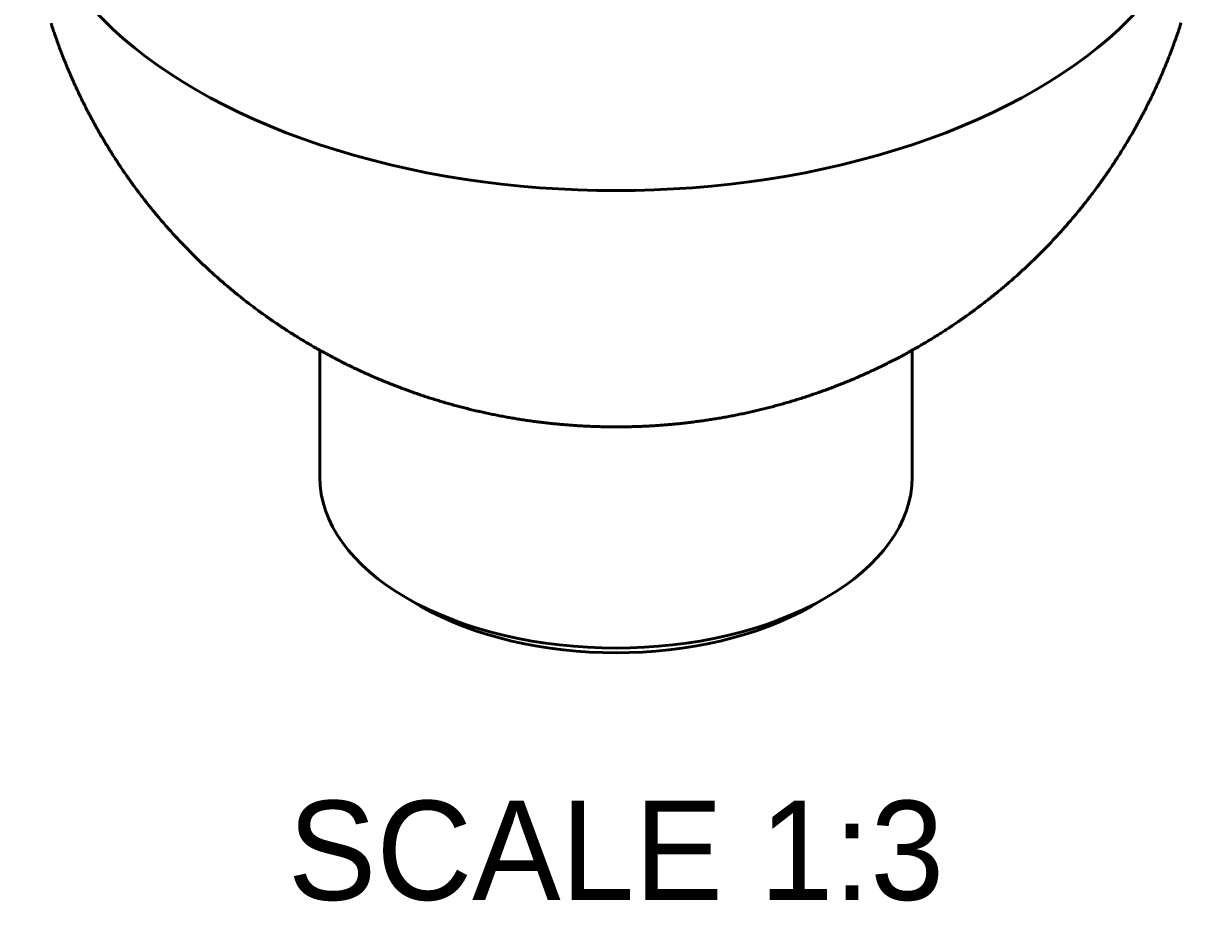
# Model space of a CAD drawing. Header units: millimetres. Extents: x 15 to 415, y 5 to 292.
# Drawn here: x 329.94 to 369.94, y 165.28 to 194.93 of the extents above; entities that cross this region are included whole.
import ezdxf

# ---------------------------------------------------------------- set-up
doc = ezdxf.new("R2010")
doc.units = ezdxf.units.MM
doc.layers.add('Annotations', color=7, linetype='Continuous')
doc.layers.add('Geometries', color=7, linetype='Continuous')
doc.styles.add('Shapr3', font='txt', dxfattribs={"height": 10.0485})

msp = doc.modelspace()

# ---------------------------------------------------------------- linework, layer by layer
at = {"layer": 'Geometries', "linetype": 'Continuous', "lineweight": 40}
for p, q in [((339.9448, 183.8953), (339.9448, 179.6091)), ((359.9448, 179.6091), (359.9448, 183.8953)), ((342.8737, 175.5266), (343.3451, 175.2544)), ((357.0159, 175.5266), (356.5445, 175.2544))]:
    msp.add_line(p, q, dxfattribs=at)
at = {"layer": 'Geometries', "linetype": 'Continuous', "lineweight": 40, "flags": 128}
for points in [[(330.867, 194.9488), (330.8814, 194.904), (330.8959, 194.8593), (330.9106, 194.8147), (330.9253, 194.7701), (330.9402, 194.7255), (330.9551, 194.6809), (330.9702, 194.6364), (330.9854, 194.5919), (331.0007, 194.5475), (331.016, 194.5031), (331.0316, 194.4587), (331.0472, 194.4144), (331.0629, 194.3701), (331.0787, 194.3258), (331.0946, 194.2816), (331.1107, 194.2374), (331.1268, 194.1933), (331.1431, 194.1492), (331.1595, 194.1051), (331.1759, 194.0611), (331.1925, 194.0171), (331.2092, 193.9732), (331.226, 193.9293), (331.2429, 193.8854), (331.2599, 193.8416), (331.277, 193.7978), (331.2942, 193.7541), (331.3116, 193.7104), (331.329, 193.6667), (331.3465, 193.6231), (331.3642, 193.5795), (331.3819, 193.536), (331.3998, 193.4925), (331.4177, 193.4491), (331.4358, 193.4057), (331.454, 193.3623), (331.4723, 193.319), (331.4907, 193.2757), (331.5092, 193.2325), (331.5278, 193.1893), (331.5465, 193.1462), (331.5653, 193.1031), (331.5842, 193.0601), (331.6032, 193.0171), (331.6223, 192.9741), (331.6416, 192.9312), (331.6609, 192.8883), (331.6803, 192.8455), (331.6999, 192.8028), (331.7195, 192.76), (331.7393, 192.7174), (331.7591, 192.6747), (331.7791, 192.6322), (331.7991, 192.5896), (331.8193, 192.5472), (331.8396, 192.5047), (331.86, 192.4623), (331.8804, 192.42), (331.901, 192.3777), (331.9217, 192.3355), (331.9425, 192.2933), (331.9634, 192.2511), (331.9844, 192.2091), (332.0054, 192.167), (332.0266, 192.125), (332.0479, 192.0831), (332.0693, 192.0412), (332.0908, 191.9994), (332.1125, 191.9576), (332.1342, 191.9159), (332.156, 191.8742), (332.1779, 191.8325), (332.1999, 191.791), (332.222, 191.7495), (332.2442, 191.708), (332.2665, 191.6666), (332.289, 191.6252), (332.3115, 191.5839), (332.3341, 191.5426), (332.3568, 191.5014), (332.3796, 191.4603), (332.4026, 191.4192), (332.4256, 191.3782), (332.4487, 191.3372), (332.4719, 191.2963), (332.4952, 191.2554), (332.5187, 191.2146), (332.5422, 191.1738), (332.5658, 191.1331), (332.5895, 191.0925), (332.6133, 191.0519), (332.6373, 191.0114), (332.6613, 190.9709), (332.6854, 190.9305), (332.7096, 190.8901), (332.7339, 190.8498), (332.7583, 190.8096), (332.7828, 190.7694), (332.8074, 190.7292), (332.8321, 190.6892), (332.857, 190.6492), (332.8819, 190.6092), (332.9069, 190.5693), (332.9319, 190.5295), (332.9571, 190.4897), (332.9824, 190.45), (333.0078, 190.4104), (333.0333, 190.3708), (333.0589, 190.3312), (333.0846, 190.2918), (333.1103, 190.2524), (333.1362, 190.213), (333.1622, 190.1737), (333.1882, 190.1345), (333.2144, 190.0954), (333.2406, 190.0563), (333.267, 190.0172), (333.2934, 189.9783), (333.32, 189.9394), (333.3466, 189.9005), (333.3734, 189.8617), (333.4002, 189.823), (333.4271, 189.7844), (333.4541, 189.7458), (333.4812, 189.7072), (333.5084, 189.6688), (333.5357, 189.6304), (333.5631, 189.5921), (333.5906, 189.5538), (333.6182, 189.5156), (333.6458, 189.4775), (333.6736, 189.4394), (333.7015, 189.4014), (333.7294, 189.3634), (333.7575, 189.3256), (333.7856, 189.2878), (333.8138, 189.25), (333.8422, 189.2124), (333.8706, 189.1748), (333.8991, 189.1372), (333.9277, 189.0998), (333.9564, 189.0624), (333.9852, 189.025), (334.014, 188.9878), (334.043, 188.9506), (334.072, 188.9134), (334.1012, 188.8764), (334.1304, 188.8394), (334.1598, 188.8025), (334.1892, 188.7656), (334.2187, 188.7289), (334.2483, 188.6922), (334.278, 188.6555), (334.3078, 188.6189), (334.3376, 188.5824), (334.3676, 188.546), (334.3976, 188.5097), (334.4278, 188.4734), (334.458, 188.4372), (334.4883, 188.401), (334.5187, 188.365), (334.5492, 188.329), (334.5798, 188.293), (334.6105, 188.2572), (334.6412, 188.2214), (334.6721, 188.1857), (334.703, 188.1501), (334.734, 188.1145), (334.7651, 188.079), (334.7963, 188.0436), (334.8276, 188.0083), (334.859, 187.973), (334.8904, 187.9378), (334.922, 187.9027), (334.9536, 187.8677), (334.9853, 187.8327), (335.0171, 187.7978), (335.049, 187.763), (335.081, 187.7283), (335.113, 187.6936), (335.1452, 187.659), (335.1774, 187.6245), (335.2097, 187.59), (335.2421, 187.5557), (335.2746, 187.5214), (335.3072, 187.4872), (335.3398, 187.4531), (335.3726, 187.419), (335.4054, 187.385), (335.4383, 187.3511), (335.4713, 187.3173), (335.5044, 187.2836), (335.5375, 187.2499), (335.5707, 187.2163), (335.6041, 187.1828), (335.6375, 187.1494), (335.671, 187.116), (335.7045, 187.0828), (335.7382, 187.0496), (335.7719, 187.0165), (335.8057, 186.9834), (335.8396, 186.9505), (335.8736, 186.9176), (335.9077, 186.8848), (335.9418, 186.8521), (335.976, 186.8195), (336.0103, 186.7869), (336.0447, 186.7544), (336.0792, 186.7221), (336.1137, 186.6897), (336.1483, 186.6575), (336.183, 186.6254), (336.2178, 186.5933), (336.2527, 186.5613), (336.2876, 186.5294), (336.3226, 186.4976), (336.3577, 186.4659), (336.3929, 186.4342), (336.4282, 186.4026), (336.4635, 186.3712), (336.4989, 186.3398), (336.5344, 186.3084), (336.57, 186.2772), (336.6056, 186.246), (336.6414, 186.215), (336.6772, 186.184), (336.713, 186.1531), (336.749, 186.1223), (336.785, 186.0915), (336.8211, 186.0609), (336.8573, 186.0303), (336.8936, 185.9998), (336.9299, 185.9694), (336.9663, 185.9391), (337.0028, 185.9089), (337.0394, 185.8788), (337.076, 185.8487), (337.1127, 185.8188), (337.1495, 185.7889), (337.1864, 185.7591), (337.2233, 185.7294), (337.2604, 185.6998), (337.2974, 185.6702), (337.3346, 185.6408), (337.3718, 185.6114), (337.4091, 185.5822), (337.4465, 185.553), (337.484, 185.5239), (337.5215, 185.4949), (337.5591, 185.466), (337.5968, 185.4371), (337.6345, 185.4084), (337.6724, 185.3797), (337.7102, 185.3512), (337.7482, 185.3227), (337.7862, 185.2943), (337.8243, 185.266), (337.8625, 185.2378), (337.9008, 185.2097), (337.9391, 185.1816), (337.9775, 185.1537), (338.0159, 185.1258), (338.0545, 185.0981), (338.0931, 185.0704), (338.1317, 185.0428), (338.1705, 185.0153), (338.2093, 184.9879), (338.2481, 184.9606), (338.2871, 184.9334), (338.3261, 184.9063), (338.3652, 184.8792), (338.4043, 184.8523), (338.4436, 184.8254), (338.4829, 184.7987), (338.5222, 184.772), (338.5616, 184.7454), (338.6011, 184.7189), (338.6407, 184.6925), (338.6803, 184.6662), (338.72, 184.64), (338.7598, 184.6139), (338.7996, 184.5879), (338.8395, 184.562), (338.8794, 184.5361), (338.9195, 184.5104), (338.9595, 184.4847), (338.9997, 184.4592), (339.0399, 184.4337), (339.0802, 184.4083), (339.1205, 184.3831), (339.161, 184.3579), (339.2014, 184.3328), (339.242, 184.3078), (339.2826, 184.2829), (339.3233, 184.2581), (339.364, 184.2334), (339.4048, 184.2088), (339.4456, 184.1843), (339.4866, 184.1598), (339.5276, 184.1355), (339.5686, 184.1113), (339.6097, 184.0871), (339.6509, 184.0631), (339.6921, 184.0392), (339.7334, 184.0153), (339.7748, 183.9916), (339.8162, 183.9679), (339.8577, 183.9443), (339.8992, 183.9209), (339.9408, 183.8975), (339.9448, 183.8953)], [(359.9448, 183.8953), (359.9456, 183.8958), (359.9875, 183.9192), (360.0292, 183.9428), (360.0709, 183.9665), (360.1126, 183.9903), (360.1542, 184.0142), (360.1957, 184.0381), (360.2371, 184.0622), (360.2785, 184.0864), (360.3199, 184.1106), (360.3611, 184.135), (360.4023, 184.1594), (360.4435, 184.184), (360.4846, 184.2086), (360.5256, 184.2334), (360.5665, 184.2582), (360.6074, 184.2832), (360.6482, 184.3082), (360.689, 184.3333), (360.7297, 184.3585), (360.7703, 184.3839), (360.8109, 184.4093), (360.8514, 184.4348), (360.8918, 184.4604), (360.9322, 184.4861), (360.9725, 184.5119), (361.0127, 184.5378), (361.0529, 184.5637), (361.093, 184.5898), (361.133, 184.616), (361.173, 184.6423), (361.2129, 184.6686), (361.2527, 184.6951), (361.2924, 184.7216), (361.3321, 184.7482), (361.3718, 184.775), (361.4113, 184.8018), (361.4508, 184.8287), (361.4902, 184.8557), (361.5296, 184.8828), (361.5689, 184.91), (361.6081, 184.9373), (361.6472, 184.9647), (361.6863, 184.9921), (361.7253, 185.0197), (361.7642, 185.0473), (361.8031, 185.0751), (361.8419, 185.1029), (361.8806, 185.1308), (361.9192, 185.1589), (361.9578, 185.187), (361.9963, 185.2152), (362.0348, 185.2434), (362.0731, 185.2718), (362.1114, 185.3003), (362.1496, 185.3288), (362.1878, 185.3575), (362.2258, 185.3862), (362.2638, 185.4151), (362.3018, 185.444), (362.3396, 185.473), (362.3774, 185.5021), (362.4151, 185.5312), (362.4527, 185.5605), (362.4903, 185.5899), (362.5278, 185.6193), (362.5652, 185.6489), (362.6025, 185.6785), (362.6398, 185.7082), (362.6769, 185.738), (362.714, 185.7679), (362.7511, 185.7978), (362.788, 185.8279), (362.8249, 185.858), (362.8617, 185.8883), (362.8984, 185.9186), (362.9351, 185.949), (362.9717, 185.9795), (363.0082, 186.0101), (363.0446, 186.0407), (363.0809, 186.0715), (363.1172, 186.1023), (363.1534, 186.1332), (363.1895, 186.1642), (363.2255, 186.1953), (363.2615, 186.2265), (363.2973, 186.2577), (363.3331, 186.2891), (363.3689, 186.3205), (363.4045, 186.352), (363.4401, 186.3836), (363.4755, 186.4153), (363.5109, 186.447), (363.5463, 186.4789), (363.5815, 186.5108), (363.6167, 186.5428), (363.6517, 186.5749), (363.6867, 186.6071), (363.7216, 186.6393), (363.7565, 186.6717), (363.7912, 186.7041), (363.8259, 186.7366), (363.8605, 186.7692), (363.895, 186.8019), (363.9295, 186.8346), (363.9638, 186.8674), (363.9981, 186.9003), (364.0323, 186.9333), (364.0664, 186.9664), (364.1004, 186.9995), (364.1343, 187.0328), (364.1682, 187.0661), (364.2019, 187.0995), (364.2356, 187.1329), (364.2692, 187.1665), (364.3027, 187.2001), (364.3362, 187.2338), (364.3695, 187.2676), (364.4028, 187.3015), (364.436, 187.3354), (364.4691, 187.3694), (364.5021, 187.4035), (364.535, 187.4377), (364.5678, 187.472), (364.6006, 187.5063), (364.6333, 187.5407), (364.6659, 187.5752), (364.6984, 187.6098), (364.7308, 187.6444), (364.7631, 187.6791), (364.7953, 187.7139), (364.8275, 187.7488), (364.8596, 187.7837), (364.8915, 187.8187), (364.9234, 187.8538), (364.9552, 187.889), (364.987, 187.9242), (365.0186, 187.9595), (365.0501, 187.9949), (365.0816, 188.0304), (365.1129, 188.066), (365.1442, 188.1016), (365.1754, 188.1373), (365.2065, 188.173), (365.2375, 188.2089), (365.2684, 188.2448), (365.2993, 188.2807), (365.33, 188.3168), (365.3607, 188.3529), (365.3912, 188.3891), (365.4217, 188.4254), (365.4521, 188.4617), (365.4824, 188.4982), (365.5126, 188.5347), (365.5427, 188.5712), (365.5727, 188.6078), (365.6027, 188.6445), (365.6325, 188.6813), (365.6623, 188.7182), (365.6919, 188.7551), (365.7215, 188.792), (365.751, 188.8291), (365.7804, 188.8662), (365.8096, 188.9034), (365.8389, 188.9407), (365.868, 188.978), (365.897, 189.0154), (365.9259, 189.0529), (365.9547, 189.0904), (365.9835, 189.128), (366.0121, 189.1657), (366.0407, 189.2034), (366.0691, 189.2412), (366.0975, 189.2791), (366.1258, 189.317), (366.1539, 189.355), (366.182, 189.3931), (366.21, 189.4312), (366.2379, 189.4694), (366.2657, 189.5077), (366.2934, 189.5461), (366.321, 189.5845), (366.3485, 189.6229), (366.376, 189.6615), (366.4033, 189.7001), (366.4305, 189.7387), (366.4576, 189.7774), (366.4847, 189.8162), (366.5116, 189.8551), (366.5385, 189.894), (366.5652, 189.933), (366.5919, 189.972), (366.6184, 190.0111), (366.6449, 190.0503), (366.6713, 190.0895), (366.6975, 190.1288), (366.7237, 190.1682), (366.7498, 190.2076), (366.7758, 190.2471), (366.8017, 190.2866), (366.8274, 190.3262), (366.8531, 190.3659), (366.8787, 190.4056), (366.9042, 190.4454), (366.9296, 190.4853), (366.9549, 190.5252), (366.9801, 190.5651), (367.0052, 190.6051), (367.0302, 190.6452), (367.0551, 190.6854), (367.0799, 190.7256), (367.1046, 190.7658), (367.1292, 190.8062), (367.1537, 190.8465), (367.1781, 190.887), (367.2024, 190.9275), (367.2266, 190.968), (367.2507, 191.0086), (367.2747, 191.0493), (367.2986, 191.09), (367.3224, 191.1308), (367.3461, 191.1716), (367.3697, 191.2125), (367.3932, 191.2535), (367.4166, 191.2945), (367.4399, 191.3355), (367.4631, 191.3766), (367.4862, 191.4178), (367.5092, 191.459), (367.5321, 191.5003), (367.5549, 191.5416), (367.5776, 191.583), (367.6002, 191.6244), (367.6227, 191.6659), (367.6451, 191.7075), (367.6674, 191.7491), (367.6896, 191.7907), (367.7116, 191.8324), (367.7336, 191.8742), (367.7555, 191.916), (367.7773, 191.9578), (367.7989, 191.9998), (367.8205, 192.0417), (367.842, 192.0837), (367.8633, 192.1258), (367.8846, 192.1679), (367.9057, 192.2101), (367.9268, 192.2523), (367.9477, 192.2945), (367.9686, 192.3369), (367.9893, 192.3792), (368.0099, 192.4216), (368.0305, 192.4641), (368.0509, 192.5066), (368.0712, 192.5492), (368.0914, 192.5918), (368.1116, 192.6344), (368.1316, 192.6771), (368.1515, 192.7199), (368.1713, 192.7627), (368.191, 192.8055), (368.2106, 192.8484), (368.23, 192.8913), (368.2494, 192.9343), (368.2687, 192.9773), (368.2879, 193.0204), (368.3069, 193.0635), (368.3259, 193.1067), (368.3447, 193.1499), (368.3635, 193.1931), (368.3821, 193.2364), (368.4006, 193.2798), (368.4191, 193.3232), (368.4374, 193.3666), (368.4556, 193.4101), (368.4737, 193.4536), (368.4917, 193.4971), (368.5096, 193.5407), (368.5274, 193.5844), (368.545, 193.628), (368.5626, 193.6718), (368.5801, 193.7155), (368.5974, 193.7593), (368.6147, 193.8032), (368.6318, 193.8471), (368.6489, 193.891), (368.6658, 193.935), (368.6826, 193.979), (368.6993, 194.023), (368.7159, 194.0671), (368.7324, 194.1113), (368.7488, 194.1554), (368.7651, 194.1996), (368.7812, 194.2439), (368.7973, 194.2882), (368.8133, 194.3325), (368.8291, 194.3768), (368.8448, 194.4212), (368.8605, 194.4657), (368.876, 194.5101), (368.8914, 194.5546), (368.9067, 194.5992), (368.9219, 194.6438), (368.937, 194.6884), (368.9519, 194.733), (368.9668, 194.7777), (368.9816, 194.8224), (368.9962, 194.8672), (369.0107, 194.912), (369.0252, 194.9568)], [(339.9448, 183.8953), (339.9825, 183.8742), (340.0242, 183.8511), (340.066, 183.828), (340.1078, 183.805), (340.1497, 183.7821), (340.1917, 183.7594), (340.2337, 183.7367), (340.2758, 183.7141), (340.3179, 183.6916), (340.3601, 183.6692), (340.4024, 183.6469), (340.4447, 183.6247), (340.487, 183.6026), (340.5295, 183.5806), (340.5719, 183.5587), (340.6145, 183.5369), (340.6571, 183.5152), (340.6997, 183.4936), (340.7424, 183.4721), (340.7852, 183.4507), (340.828, 183.4294), (340.8709, 183.4082), (340.9138, 183.3871), (340.9568, 183.3661), (340.9999, 183.3452), (341.043, 183.3244), (341.0861, 183.3037), (341.1293, 183.2831), (341.1726, 183.2626), (341.2159, 183.2422), (341.2593, 183.2219), (341.3027, 183.2017), (341.3462, 183.1816), (341.3897, 183.1616), (341.4333, 183.1417), (341.4769, 183.1219), (341.5206, 183.1022), (341.5644, 183.0826), (341.6082, 183.0632), (341.652, 183.0438), (341.6959, 183.0245), (341.7398, 183.0053), (341.7838, 182.9862), (341.8279, 182.9672), (341.872, 182.9484), (341.9161, 182.9296), (341.9603, 182.9109), (342.0046, 182.8924), (342.0489, 182.8739), (342.0932, 182.8555), (342.1376, 182.8373), (342.1821, 182.8191), (342.2266, 182.8011), (342.2711, 182.7831), (342.3157, 182.7653), (342.3603, 182.7475), (342.405, 182.7299), (342.4497, 182.7124), (342.4945, 182.6949), (342.5393, 182.6776), (342.5842, 182.6604), (342.6291, 182.6433), (342.6741, 182.6262), (342.7191, 182.6093), (342.7641, 182.5925), (342.8092, 182.5758), (342.8544, 182.5592), (342.8996, 182.5428), (342.9448, 182.5264), (342.9901, 182.5101), (343.0354, 182.4939), (343.0808, 182.4779), (343.1262, 182.4619), (343.1716, 182.446), (343.2171, 182.4303), (343.2627, 182.4147), (343.3083, 182.3991), (343.3539, 182.3837), (343.3995, 182.3684), (343.4452, 182.3531), (343.491, 182.338), (343.5368, 182.323), (343.5826, 182.3081), (343.6285, 182.2933), (343.6744, 182.2787), (343.7203, 182.2641), (343.7663, 182.2496), (343.8124, 182.2352), (343.8584, 182.221), (343.9045, 182.2068), (343.9507, 182.1928), (343.9969, 182.1789), (344.0431, 182.165), (344.0893, 182.1513), (344.1356, 182.1377), (344.182, 182.1242), (344.2283, 182.1108), (344.2747, 182.0975), (344.3212, 182.0843), (344.3677, 182.0713), (344.4142, 182.0583), (344.4607, 182.0454), (344.5073, 182.0327), (344.5539, 182.0201), (344.6006, 182.0075), (344.6473, 181.9951), (344.694, 181.9828), (344.7408, 181.9706), (344.7876, 181.9585), (344.8344, 181.9465), (344.8812, 181.9346), (344.9281, 181.9229), (344.975, 181.9112), (345.022, 181.8997), (345.069, 181.8882), (345.116, 181.8769), (345.1631, 181.8657), (345.2101, 181.8546), (345.2572, 181.8436), (345.3044, 181.8327), (345.31, 181.8314)], [(354.5795, 181.8314), (354.6026, 181.8367), (354.6499, 181.8477), (354.6972, 181.8587), (354.7444, 181.8699), (354.7916, 181.8812), (354.8388, 181.8926), (354.8859, 181.9042), (354.9331, 181.9158), (354.9801, 181.9275), (355.0272, 181.9394), (355.0742, 181.9514), (355.1212, 181.9634), (355.1682, 181.9756), (355.2151, 181.9879), (355.262, 182.0003), (355.3088, 182.0128), (355.3556, 182.0255), (355.4024, 182.0382), (355.4492, 182.051), (355.4959, 182.064), (355.5426, 182.0771), (355.5892, 182.0902), (355.6359, 182.1035), (355.6824, 182.1169), (355.729, 182.1304), (355.7755, 182.144), (355.822, 182.1577), (355.8684, 182.1716), (355.9148, 182.1855), (355.9611, 182.1995), (356.0075, 182.2137), (356.0537, 182.228), (356.1, 182.2423), (356.1462, 182.2568), (356.1924, 182.2714), (356.2385, 182.2861), (356.2846, 182.3009), (356.3306, 182.3158), (356.3766, 182.3308), (356.4226, 182.346), (356.4685, 182.3612), (356.5144, 182.3765), (356.5603, 182.392), (356.6061, 182.4075), (356.6518, 182.4232), (356.6976, 182.439), (356.7432, 182.4549), (356.7889, 182.4708), (356.8345, 182.4869), (356.88, 182.5031), (356.9255, 182.5194), (356.971, 182.5359), (357.0164, 182.5524), (357.0618, 182.569), (357.1071, 182.5857), (357.1524, 182.6026), (357.1976, 182.6195), (357.2428, 182.6366), (357.288, 182.6537), (357.3331, 182.671), (357.3781, 182.6884), (357.4232, 182.7058), (357.4681, 182.7234), (357.513, 182.7411), (357.5579, 182.7589), (357.6027, 182.7768), (357.6475, 182.7948), (357.6922, 182.8129), (357.7369, 182.8311), (357.7815, 182.8494), (357.8261, 182.8678), (357.8707, 182.8864), (357.9151, 182.905), (357.9596, 182.9237), (358.004, 182.9426), (358.0483, 182.9615), (358.0926, 182.9805), (358.1368, 182.9997), (358.181, 183.0189), (358.2251, 183.0383), (358.2692, 183.0577), (358.3132, 183.0773), (358.3572, 183.097), (358.4011, 183.1167), (358.445, 183.1366), (358.4888, 183.1566), (358.5326, 183.1766), (358.5763, 183.1968), (358.62, 183.2171), (358.6636, 183.2375), (358.7071, 183.258), (358.7506, 183.2785), (358.7941, 183.2992), (358.8375, 183.32), (358.8808, 183.3409), (358.9241, 183.3619), (358.9673, 183.383), (359.0105, 183.4042), (359.0536, 183.4255), (359.0966, 183.4469), (359.1396, 183.4684), (359.1826, 183.49), (359.2255, 183.5117), (359.2683, 183.5335), (359.3111, 183.5554), (359.3538, 183.5774), (359.3964, 183.5995), (359.439, 183.6217), (359.4816, 183.644), (359.5241, 183.6664), (359.5665, 183.6888), (359.6089, 183.7114), (359.6512, 183.7341), (359.6934, 183.7569), (359.7356, 183.7798), (359.7777, 183.8028), (359.8198, 183.8259), (359.8618, 183.8491), (359.9038, 183.8724), (359.9448, 183.8953)], [(345.31, 181.8314), (345.3516, 181.8219), (345.3988, 181.8112), (345.446, 181.8007), (345.4932, 181.7902), (345.5405, 181.7799), (345.5878, 181.7697), (345.6352, 181.7595), (345.6826, 181.7495), (345.73, 181.7396), (345.7774, 181.7299), (345.8248, 181.7202), (345.8723, 181.7106), (345.9198, 181.7012), (345.9674, 181.6918), (346.0149, 181.6826), (346.0625, 181.6735), (346.1101, 181.6645), (346.1577, 181.6556), (346.2054, 181.6468), (346.2531, 181.6381), (346.3008, 181.6295), (346.3485, 181.6211), (346.3963, 181.6127), (346.4441, 181.6045), (346.4919, 181.5964), (346.5397, 181.5884), (346.5875, 181.5805), (346.6354, 181.5727), (346.6833, 181.565), (346.7312, 181.5575), (346.7791, 181.55), (346.8271, 181.5427), (346.8751, 181.5354), (346.923, 181.5283), (346.9711, 181.5213), (347.0191, 181.5144), (347.0671, 181.5077), (347.1152, 181.501), (347.1633, 181.4944), (347.2114, 181.488), (347.2595, 181.4817), (347.3077, 181.4755), (347.3558, 181.4694), (347.404, 181.4634), (347.4522, 181.4575), (347.5004, 181.4517), (347.5486, 181.4461), (347.5969, 181.4405), (347.6451, 181.4351), (347.6934, 181.4298), (347.7417, 181.4246), (347.79, 181.4195), (347.8383, 181.4145), (347.8867, 181.4097), (347.935, 181.4049), (347.9834, 181.4003), (348.0317, 181.3957), (348.0801, 181.3913), (348.1285, 181.387), (348.1769, 181.3828), (348.2253, 181.3788), (348.2738, 181.3748), (348.3222, 181.371), (348.3707, 181.3672), (348.4191, 181.3636), (348.4676, 181.3601), (348.5161, 181.3567), (348.5646, 181.3534), (348.6131, 181.3502), (348.6616, 181.3472), (348.7101, 181.3443), (348.7587, 181.3414), (348.8072, 181.3387), (348.8557, 181.3361), (348.9043, 181.3336), (348.9529, 181.3312), (349.0014, 181.329), (349.05, 181.3268), (349.0986, 181.3248), (349.1472, 181.3229), (349.1958, 181.3211), (349.2444, 181.3194), (349.293, 181.3178), (349.3416, 181.3163), (349.3902, 181.315), (349.4388, 181.3137), (349.4875, 181.3126), (349.5361, 181.3116), (349.5847, 181.3107), (349.6333, 181.3099), (349.682, 181.3093), (349.7306, 181.3087), (349.7793, 181.3083), (349.8279, 181.3079), (349.8766, 181.3077), (349.9252, 181.3076), (349.9739, 181.3076), (350.0225, 181.3077), (350.0712, 181.308), (350.1198, 181.3083), (350.1685, 181.3088), (350.2171, 181.3094), (350.2657, 181.3101), (350.3144, 181.3109), (350.363, 181.3118), (350.4117, 181.3128), (350.4603, 181.314), (350.509, 181.3152), (350.5576, 181.3166), (350.6062, 181.3181), (350.6549, 181.3197), (350.7035, 181.3214), (350.7521, 181.3233), (350.8007, 181.3252), (350.8494, 181.3273), (350.898, 181.3294), (350.9466, 181.3317), (350.9952, 181.3341), (351.0438, 181.3366), (351.0924, 181.3393), (351.141, 181.342), (351.1895, 181.3449), (351.2381, 181.3478), (351.2867, 181.3509), (351.3352, 181.3541), (351.3838, 181.3574), (351.4323, 181.3608), (351.4808, 181.3644), (351.5294, 181.368), (351.5779, 181.3718), (351.6264, 181.3757), (351.6749, 181.3796), (351.7234, 181.3838), (351.7718, 181.388), (351.8203, 181.3923), (351.8688, 181.3967), (351.9172, 181.4013), (351.9656, 181.406), (352.014, 181.4108), (352.0625, 181.4157), (352.1108, 181.4207), (352.1592, 181.4258), (352.2076, 181.431), (352.256, 181.4364), (352.3043, 181.4419), (352.3526, 181.4474), (352.4009, 181.4531), (352.4492, 181.4589), (352.4975, 181.4648), (352.5458, 181.4709), (352.5941, 181.477), (352.6423, 181.4833), (352.6905, 181.4896), (352.7387, 181.4961), (352.7869, 181.5027), (352.8351, 181.5094), (352.8832, 181.5163), (352.9314, 181.5232), (352.9795, 181.5302), (353.0276, 181.5374), (353.0757, 181.5447), (353.1237, 181.5521), (353.1718, 181.5596), (353.2198, 181.5672), (353.2678, 181.5749), (353.3158, 181.5827), (353.3638, 181.5907), (353.4117, 181.5987), (353.4596, 181.6069), (353.5075, 181.6152), (353.5554, 181.6236), (353.6033, 181.6321), (353.6511, 181.6407), (353.6989, 181.6495), (353.7467, 181.6583), (353.7945, 181.6673), (353.8422, 181.6764), (353.8899, 181.6855), (353.9376, 181.6948), (353.9853, 181.7042), (354.033, 181.7138), (354.0806, 181.7234), (354.1282, 181.7331), (354.1757, 181.743), (354.2233, 181.753), (354.2708, 181.763), (354.3183, 181.7732), (354.3657, 181.7835), (354.4132, 181.7939), (354.4606, 181.8045), (354.508, 181.8151), (354.5553, 181.8258), (354.5795, 181.8314)]]:
    msp.add_lwpolyline(points, dxfattribs=at)
at = {"layer": 'Geometries', "linetype": 'Continuous', "lineweight": 40}
for centre, major_axis, start_param, end_param in [((349.9448, 200.838), (-20, 0), 0, 3.1415927), ((349.9448, 179.6091), (-10, 0), 0, 0.7853982), ((349.9448, 179.6091), (-10, 0), 2.3561945, 3.1415927), ((349.9448, 179.6091), (-10, 0), 0.7853982, 2.3561945), ((349.9448, 179.0647), (9.3333, 0), 3.9269908, 5.4977871)]:
    msp.add_ellipse(centre, major_axis=major_axis, ratio=0.5773503, start_param=start_param, end_param=end_param, dxfattribs=at)

# ---------------------------------------------------------------- texts
at = {"layer": 'Annotations', "linetype": 'Continuous', "lineweight": 40, "insert": (349.9448, 168.6761), "char_height": 3.3495, "width": 1000, "attachment_point": 2, "style": 'Shapr3'}
msp.add_mtext('SCALE 1:3', dxfattribs=at)

doc.saveas('drawing.dxf')
